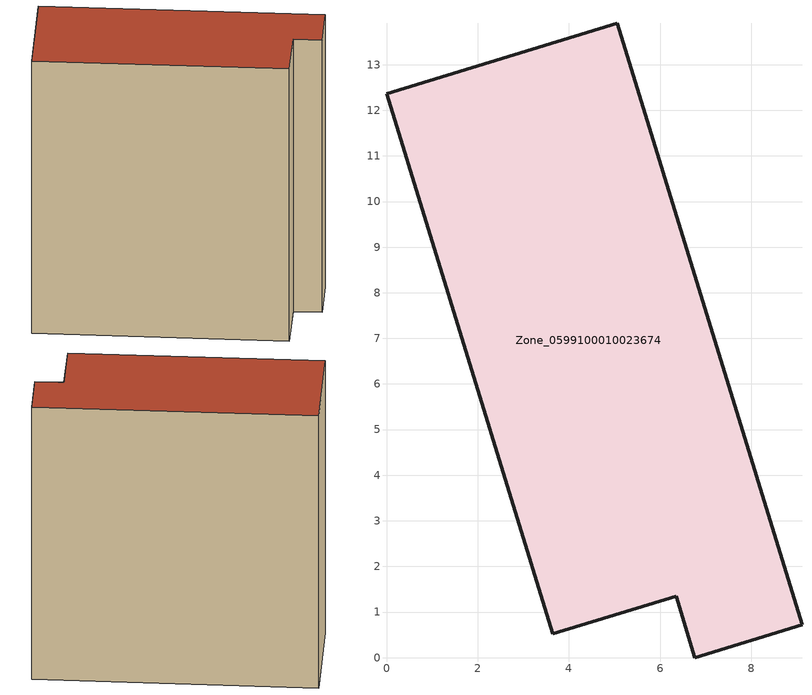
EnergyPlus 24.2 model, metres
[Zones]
Zone_0599100010023674
 floor ground (C_G): 6.35,1.35 3.64,0.52 0,12.37 5.06,13.91 9.11,0.72 6.76,0 z0
 wall outside (C_F): 5.06,13.91 0,12.37 3.64,0.52 6.35,1.35 6.76,0 9.11,0.72 5.06,13.91 z0:15.08
 roof outside (C_R): 6.76,0 9.11,0.72 5.06,13.91 0,12.37 3.64,0.52 6.35,1.35 z15.08
[BUILDING]
Pand.0599100010023674: North Axis=0; Terrain=City; Loads Convergence Tolerance Value=0.04; Temperature Convergence Tolerance Value=0.4; Solar Distribution=FullExterior; Maximum Number of Warmup Days=25; Minimum Number of Warmup Days=1
[Site:Location]
Rotterdam.The.Hague.AP_ZH_NLD Design_Conditions: Latitude=51.96; Longitude=4.45; Time Zone=1; Elevation=-4.5
[SITE:GROUNDTEMPERATURE:BUILDINGSURFACE]
18, 18, 18, 18, 18, 18, 18, 18, 18, 18, 18, 18
[MATERIAL] Thermal Absorptance=0.9; Solar Absorptance=0.7; Visible Absorptance=0.7
Name | Roughness | Thickness | Conductivity | Density | Specific Heat
G.TI.1946 | MediumSmooth | 0.15 | 1 | 540 | 1210
F.TI.1946 | Rough | 0.3 | 0.857143 | 1920 | 840
R.TI.1946 | MediumRough | 0.2 | 0.1 | 1500 | 1000
[CONSTRUCTION]
C_G: G.TI.1946
C_F: F.TI.1946
C_R: R.TI.1946
[ZONE]
Zone_0599100010023674: Type=1; Multiplier=1; Ceiling Height=Autocalculate; Volume=Autocalculate; Floor Area=autocalculate; Part of Total Floor Area=Yes
[ZONEINFILTRATION:DESIGNFLOWRATE]
Infil_Zone_0599100010023674: Zone or ZoneList or Space or SpaceList=Zone_0599100010023674; Schedule=AlwaysOn; Design Flow Rate Calculation Method=Flow/Area; Flow Rate per Floor Area=0.003; Constant Term Coefficient=1; Temperature Term Coefficient=0; Velocity Term Coefficient=0; Velocity Squared Term Coefficient=0
[HVACTEMPLATE:ZONE:IDEALLOADSAIRSYSTEM]
Zone_0599100010023674: Maximum Heating Supply Air Temperature=50; Minimum Cooling Supply Air Temperature=13; Maximum Heating Supply Air Humidity Ratio=0.0156; Minimum Cooling Supply Air Humidity Ratio=0.0077; Heating Limit=NoLimit; Cooling Limit=NoLimit; Dehumidification Control Type=ConstantSensibleHeatRatio; Cooling Sensible Heat Ratio=0.7; Dehumidification Setpoint=60; Humidification Control Type=None; Humidification Setpoint=30; Outdoor Air Method=None; Outdoor Air Flow Rate per Person=0.00944; Outdoor Air Flow Rate per Zone Floor Area=0; Outdoor Air Flow Rate per Zone=0; Demand Controlled Ventilation Type=None; Outdoor Air Economizer Type=NoEconomizer; Heat Recovery Type=None; Sensible Heat Recovery Effectiveness=0.7; Latent Heat Recovery Effectiveness=0.65
[ZONECONTROL:THERMOSTAT]
ThermostatControl_Zone_0599100010023674: Zone or ZoneList=Zone_0599100010023674; Control Type Schedule=DualSetpointControlType; Control 1=Thermostat_Zone_0599100010023674; Temperature Difference Between Cutout And Setpoint=0
[THERMOSTATSETPOINT:DUALSETPOINT]
Thermostat_Zone_0599100010023674: Heating Setpoint Temperature Schedule=HeatingSetpoint_Zone_0599100010023674; Cooling Setpoint Temperature Schedule=CoolingSetpoint_Zone_0599100010023674
[SCHEDULE:COMPACT]
HeatingSetpoint_Zone_0599100010023674: Through: 12/31, For: AllDays, Until: 24:00, 21
CoolingSetpoint_Zone_0599100010023674: Through: 12/31, For: AllDays, Until: 24:00, 24
DualSetpointControlType: Through: 12/31, For: AllDays, Until: 24:00, 4
AlwaysOn: Through: 12/31, For: AllDays, Until: 24:00, 1
